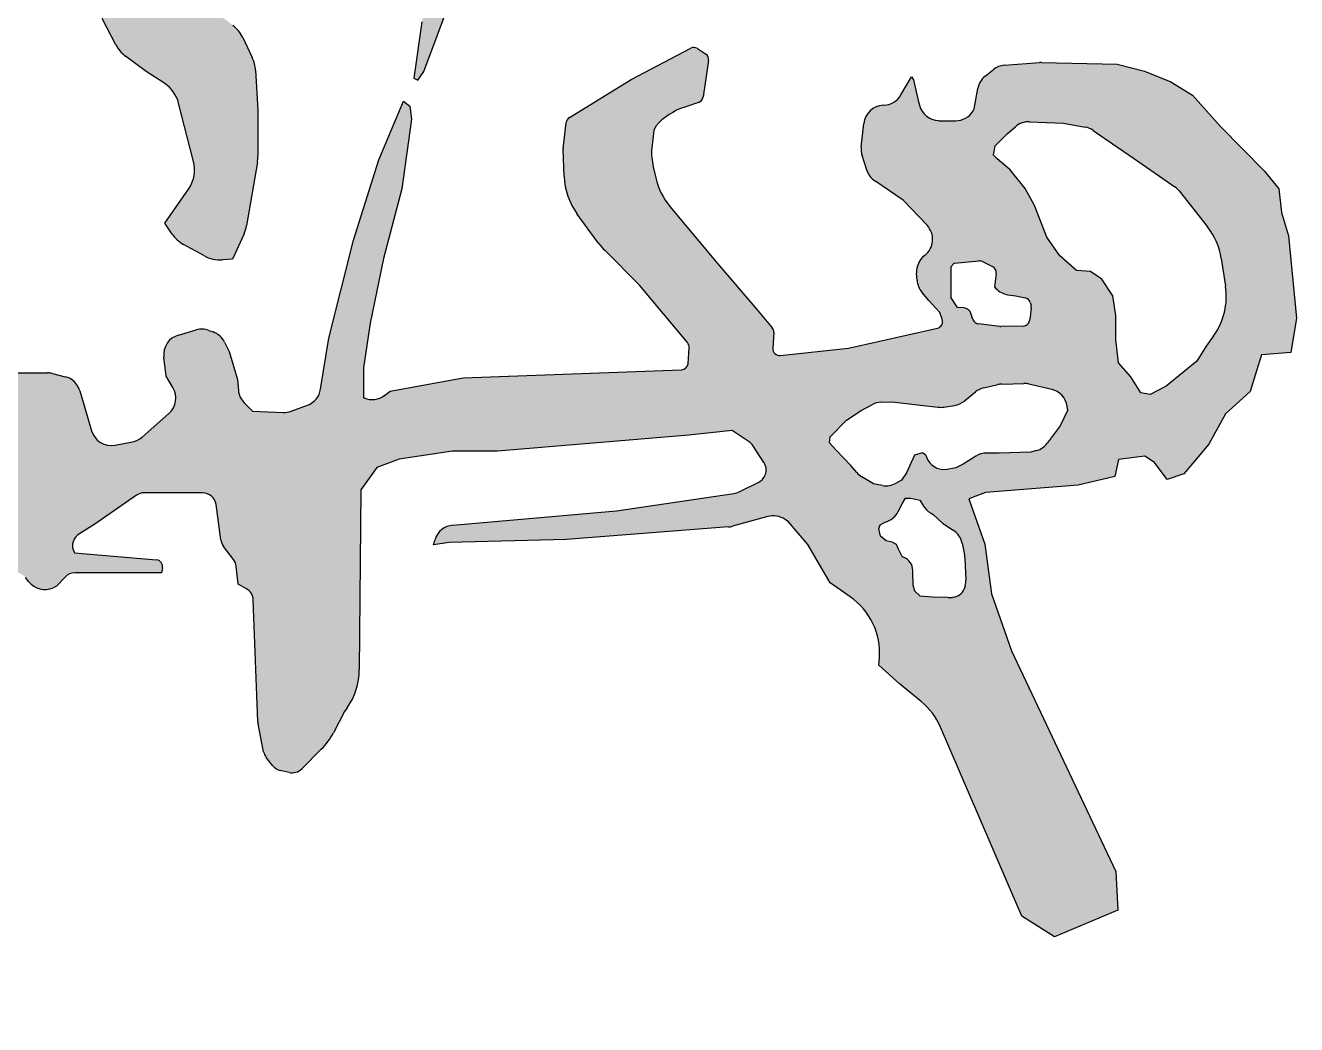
# Model space of a CAD drawing. Extents: x 1680110 to 4798266, y 269661 to 1249705.
# Drawn here: x 2475298 to 2476091, y 531714 to 532339 of the extents above; entities that cross this region are included whole.
import ezdxf

# ---------------------------------------------------------------- set-up
doc = ezdxf.new("R2010")
doc.units = 0
doc.header["$LTSCALE"] = 1000
doc.header["$MEASUREMENT"] = 0
doc.layers.add('签名', color=7, linetype='Continuous')

msp = doc.modelspace()

# ---------------------------------------------------------------- hatches: boundary and pattern name
at = {"layer": '签名'}
h = msp.add_hatch(color=4, dxfattribs=at)
h.paths.add_polyline_path([(2475159.7, 532958.04), (2475186.8, 532954.39), (2475201.9, 532948.67), (2475214.41, 532941.9), (2475218.58, 532933.57), (2475219.62, 532923.68), (2475220.14, 532914.83), (2475220.14, 532912.75), (2475224.83, 532916.92), (2475231.6, 532927.33), (2475239.42, 532939.3), (2475236.29, 532952.83), (2475232.64, 532958.3, 0.161293), (2475211.58, 532974.74), (2475202.95, 532977.82), (2475169.6, 532987.71), (2475125.26, 532998.55, -0.055927), (2475116.36, 533001.81), (2475097.38, 533011.29, -0.036786), (2475092.01, 533014.49), (2475081.35, 533021.94, 0.116967), (2475063.12, 533029.17, 0.125161), (2475061.06, 533028.79), (2475050.1, 533023.78, 0.089225), (2475048.87, 533022.92, -0.045924), (2475049.47, 533023.42), (2475042.86, 533018.88, 0.195275), (2475041.1, 533016.21), (2475040.41, 533012.77, 0.293872), (2475042.09, 533008.49), (2475049.25, 533003.32), (2475056.54, 533000.72), (2475064.36, 532992.91), (2475067.02, 532974.31, 0.040442), (2475066.96, 532973.62, 0.74192), (2475074.75, 532971.27), (2475077.38, 532975.22), (2475088.85, 532978.86), (2475100.31, 532976.78), (2475109.16, 532970.53), (2475119.14, 532961.99, 0.146226), (2475121.36, 532961), (2475140.42, 532958.56)])
h.paths.add_polyline_path([(2475475.03, 532497.4, -0.224051), (2475482.96, 532481.09), (2475483.38, 532444.56, 0.252735), (2475493.18, 532426.91), (2475501.88, 532421.34), (2475510.23, 532422.17, 0.405395), (2475529.31, 532444.79), (2475527.85, 532465.74), (2475544.01, 532470.36), (2475548.63, 532472.66), (2475533.05, 532481.31), (2475530.16, 532492.84), (2475530.63, 532513.79, 0.116113), (2475528.61, 532523.32), (2475518.03, 532545.77, 0.062977), (2475515.18, 532550.27), (2475502.84, 532565.16, 0.230474), (2475485.91, 532572.85), (2475470.14, 532572.42), (2475465.13, 532571.11, 0.141943), (2475454.98, 532565.03), (2475441.33, 532550.37, 0.175293), (2475435.67, 532537.07), (2475435.52, 532534.36), (2475437.25, 532526.87), (2475438.4, 532526.87)])
h.paths.add_polyline_path([(2475441.45, 532310.51, 0.097987), (2475439.39, 532318.49), (2475433.39, 532330.99, 0.115547), (2475427.31, 532338.54), (2475404.62, 532356.25), (2475378.84, 532368.72), (2475366.54, 532368.95), (2475355.55, 532362.9), (2475345.57, 532342.96), (2475354.15, 532326.47, 0.112428), (2475360.25, 532319.28), (2475373.02, 532309.72), (2475384.22, 532302.59, -0.190711), (2475393.4, 532289.94), (2475402.69, 532253.64, -0.218827), (2475399.51, 532236.18), (2475384.66, 532214.98), (2475389.32, 532208.25, 0.115033), (2475396.48, 532201.77), (2475409.13, 532194.75, 0.14431), (2475420.85, 532192.13), (2475427.08, 532192.54), (2475434.25, 532208.31, 0.064737), (2475435.86, 532213.55), (2475442.58, 532253.1, 0.042109), (2475442.88, 532256.66), (2475442.88, 532285.62)])
h.paths.add_polyline_path([(2475243.05, 531804.6, 0.133698), (2475245.66, 531808.22), (2475250.25, 531820.53), (2475249.76, 531834), (2475249.76, 531839.14), (2475245.59, 531841.59), (2475236.28, 531842.08), (2475219.13, 531841.83), (2475211.23, 531842.59, -0.296761), (2475203.97, 531848.36), (2475202.23, 531853.59), (2475198.06, 531853.59), (2475194.2, 531847.6, -0.111035), (2475191.54, 531844.99), (2475186.06, 531841.59), (2475176.41, 531830.92, -0.159662), (2475171.81, 531828.3), (2475164.98, 531826.9), (2475147.83, 531828.37), (2475147.64, 531827.47), (2475147.25, 531819.24), (2475148.03, 531812.19), (2475153.91, 531805.93), (2475162.93, 531796.92), (2475168.02, 531797.31), (2475173.12, 531801.23), (2475177.43, 531799.66), (2475181.74, 531794.18), (2475183.31, 531785.56), (2475182.2, 531764.25, 0.22558), (2475184.99, 531757.5), (2475194.67, 531748.75), (2475198.98, 531749.54), (2475208.78, 531762.46), (2475220.22, 531772.75, 0.121444), (2475222.51, 531776.11), (2475227.96, 531790.83, -0.134274), (2475230.57, 531794.47)])
h = msp.add_hatch(color=4, dxfattribs=at)
h.paths.add_polyline_path([(2475635.35, 532277.83, -0.231178), (2475637.35, 532280.98), (2475675.99, 532304.73), (2475713.12, 532324.26, -0.274551), (2475717.46, 532324.04), (2475722.44, 532320.72, -0.290357), (2475724.29, 532316.56), (2475720.92, 532293.86, -0.282713), (2475718.06, 532290.45), (2475709.42, 532287.57, 0.12974), (2475691.28, 532275.7), (2475690.2, 532272.81), (2475688.77, 532262.11, 0.07073), (2475689.76, 532250.19), (2475691.34, 532243.26, 0.118418), (2475700.14, 532225.47), (2475729.86, 532189.82), (2475754.73, 532160.84), (2475764, 532149.71, -0.191696), (2475764.98, 532146.73), (2475764.37, 532136.89, 0.465128), (2475769.06, 532132.4), (2475811.71, 532137.03), (2475867.14, 532149.44, 0.44834), (2475870.23, 532154.99), (2475868.76, 532159.19), (2475861.78, 532166.66), (2475857.42, 532171.96, -0.157491), (2475854.53, 532179.25), (2475854.23, 532183.9, -0.24693), (2475859.07, 532194.74), (2475859.31, 532194.93, 0.440579), (2475860.7, 532213.69), (2475845.82, 532229.47), (2475828.08, 532241.43, -0.170294), (2475823.03, 532248.19), (2475820.17, 532257.36, -0.102372), (2475819.66, 532262.5), (2475821.21, 532277.27, -0.373734), (2475833.44, 532288.68), (2475833.72, 532288.69, 0.254103), (2475844.2, 532294.87), (2475850.95, 532306.44), (2475852.33, 532304.64), (2475855.24, 532291.61), (2475855.98, 532288.68, 0.331647), (2475867.79, 532279.05), (2475869.77, 532278.97), (2475878.52, 532278.97, 0.263355), (2475889.45, 532285.15), (2475890.23, 532286.44), (2475892.39, 532299.08, -0.184975), (2475897.05, 532306.92), (2475902.13, 532310.94, -0.149598), (2475909.08, 532313.66), (2475931.63, 532315.36), (2475979.52, 532314.36), (2475996.48, 532309.87), (2476012.94, 532303.39), (2476026.41, 532294.92), (2476043.87, 532275.48), (2476071.49, 532247.53), (2476080.47, 532236.57), (2476081.97, 532221.61), (2476086.46, 532207.16), (2476091.46, 532155.71), (2476087.96, 532134.27), (2476069.51, 532132.78), (2476066.51, 532122.81), (2476062.52, 532109.85), (2476047.06, 532095.89), (2476036.58, 532076.95), (2476021.12, 532058.51), (2476010.64, 532055.02), (2476002.66, 532065.49), (2475996.68, 532069.47), (2475980.21, 532067.48), (2475978.06, 532056.86), (2475955.11, 532051.38), (2475897.25, 532046.9), (2475886.77, 532042.91), (2475896.87, 532014.63), (2475900.86, 531983.54), (2475913.55, 531947.94), (2475965.88, 531836.98), (2475978.64, 531810.19), (2475979.92, 531785.96), (2475940.35, 531769.38), (2475919.93, 531782.13), (2475893.12, 531844.63), (2475869.12, 531900.24, 0.119239), (2475857.11, 531916.2), (2475843.34, 531927.53), (2475830.58, 531939.01), (2475830.92, 531943.45, 0.267055), (2475812.7, 531981.7), (2475800.24, 531990.31), (2475786.18, 532014.38), (2475774.13, 532028.43), (2475772.05, 532029.92, 0.225942), (2475761.25, 532031.83), (2475739.17, 532025.74, -0.047725), (2475736.78, 532025.32), (2475635.59, 532017.39), (2475562.25, 532015.67), (2475552.47, 532014.19), (2475553.52, 532017.54, -0.302854), (2475564.55, 532026.39), (2475666.71, 532035.45), (2475739.99, 532046.19, 0.079622), (2475743.84, 532047.4), (2475755.58, 532053.26, 0.447831), (2475758.9, 532065.5), (2475752, 532076.11, 0.101957), (2475749.59, 532078.55), (2475739, 532085.61), (2475711.89, 532082.6), (2475592.42, 532072.57), (2475564.31, 532072.57), (2475531.18, 532067.55), (2475517.13, 532062.53), (2475507.09, 532048.49), (2475506.19, 531936.19, -0.1506), (2475498.62, 531912.33), (2475497.05, 531910.06), (2475490.01, 531896.7, -0.07539), (2475482.45, 531886.44), (2475470.26, 531874.26, -0.258442), (2475462.34, 531871.99), (2475456.82, 531873.26, -0.172364), (2475452.02, 531876.32), (2475448.08, 531881.39, -0.116492), (2475446.46, 531884.94), (2475442.83, 531903.03), (2475440, 531979.6, 0.257654), (2475435.76, 531986.64), (2475430.55, 531989.66), (2475429.4, 532000.65, 0.137932), (2475427.69, 532004.92), (2475421.37, 532013.18, -0.130882), (2475419.69, 532017.23), (2475416.75, 532039.26, 0.375873), (2475408.33, 532046.64), (2475371.98, 532046.64, 0.153785), (2475367.11, 532045.1), (2475341.15, 532026.94), (2475331.09, 532020.72, 0.298099), (2475327.15, 532012.29), (2475328.32, 532009.03), (2475379.49, 532004.79, -0.449386), (2475383.3, 531999.7), (2475382.68, 531996.69), (2475328.69, 531996.69, 0.210128), (2475322.43, 531993.94), (2475317.21, 531988.25), (2475314.96, 531987.27, -0.340919), (2475299.85, 531991.04), (2475297.71, 531993.75, 0.210758), (2475291.65, 531996.96), (2475281.03, 531997.72, -0.201903), (2475272.21, 532002.19), (2475264.77, 532010.98, -0.259318), (2475262.37, 532023.13), (2475263.52, 532026.7, -0.264412), (2475279.01, 532040.88), (2475291.87, 532043.82), (2475292.89, 532046.12, 0.42547), (2475290.58, 532051.79), (2475285.49, 532053.83, 0.080244), (2475276.33, 532055.11), (2475255.97, 532054.37), (2475137.45, 532053), (2475044.52, 532045.26), (2475002.7, 532042.61, 0.145884), (2474998.14, 532040.93), (2474938.05, 531995.92), (2474888.77, 531962.86), (2474828.23, 531917.14), (2474748.68, 531862.98), (2474724.3, 531844.17, 0.151784), (2474719.95, 531837.98), (2474717.71, 531831), (2474717.71, 531825.31, 0.121298), (2474719.16, 531819.39), (2474722.81, 531815.19), (2474730, 531813.34), (2474737.56, 531813.51, 0.108689), (2474755.3, 531817.84), (2474767.27, 531823.71), (2474854.56, 531863.77), (2474959.75, 531911.91), (2475049.22, 531948.25), (2475086.57, 531956.11), (2475142.61, 531959.06), (2475156.13, 531958.35, -0.148728), (2475165.43, 531954.98), (2475173.81, 531948.7, -0.11645), (2475178.81, 531942.7), (2475184.88, 531930.57), (2475165.87, 531927.65, 0.187953), (2475155.18, 531921.47), (2475134, 531895.01, 0.102525), (2475130.87, 531888.86), (2475125.9, 531870.65), (2475103.38, 531870.65, 0.144191), (2475094.16, 531867.94), (2474990.23, 531800.9), (2474891.82, 531743.06, 0.063491), (2474888.42, 531740.43), (2474870.28, 531722.3, -0.080592), (2474865.86, 531719.12), (2474860.18, 531716.28, -0.178905), (2474848.47, 531715), (2474844.07, 531722.14), (2474839.33, 531736.18, -0.27945), (2474842.9, 531753.44), (2474848.66, 531759.65), (2474875.75, 531767.77, 0.073381), (2474880.25, 531769.87), (2475011.86, 531856.9), (2475058.13, 531888.98, 0.06755), (2475061.51, 531892.07), (2475068.49, 531900.45), (2475068.9, 531902.78, 0.305341), (2475055.53, 531909.34), (2475050.2, 531908.96), (2474961.72, 531869.67), (2474806.18, 531802.76), (2474761.21, 531785.69, -0.052637), (2474752.59, 531783.42), (2474726.35, 531779.38, -0.090596), (2474711.09, 531779.81), (2474693.36, 531783.57, -0.085038), (2474680.03, 531788.87), (2474672.62, 531793.4, -0.181064), (2474667.1, 531800.44), (2474663.8, 531810.89, -0.147202), (2474663.7, 531818.24), (2474667.77, 531832.46, -0.109427), (2474670.39, 531837.31), (2474693.3, 531863.72, -0.048018), (2474695.07, 531865.41), (2474766.85, 531921.62), (2474828.79, 531963.86), (2474848.02, 531979.08, 0.298156), (2474850.97, 531987.91), (2474847.47, 532001.19), (2474840.58, 532009.05), (2474816.99, 532011.02), (2474553.27, 531978.65), (2474407.55, 531962.91), (2474087.55, 531936.83, -0.291644), (2474079.47, 531941.1), (2474057.57, 531979.61), (2474057.57, 531982.76, -0.383842), (2474065.18, 531991.22), (2474113.61, 531996.31), (2474486.2, 532013.01), (2474742.05, 532040.6), (2474833.48, 532047.48), (2474837.12, 532057.35), (2474834.37, 532094.55), (2474818.21, 532142.94), (2474803.37, 532161.48), (2474782.51, 532188.9, -0.101619), (2474778.81, 532196.61), (2474776.06, 532207.59, -0.109256), (2474775.81, 532216.76), (2474778.66, 532231.57, -0.280752), (2474793.53, 532247.93), (2474796.88, 532248.92, -0.126758), (2474807.48, 532249.27), (2474817.82, 532246.98, -0.15474), (2474828.93, 532240.54), (2474846.79, 532220.91, -0.081557), (2474850.53, 532215.13), (2474856.19, 532202.22, -0.093443), (2474857.95, 532194.55), (2474859.03, 532167.66), (2474867.69, 532116.98), (2474880.38, 532066.26, 0.390931), (2474890.02, 532059.94), (2474928.29, 532066.31), (2474959.03, 532082.24, 0.171134), (2474962.9, 532086.36), (2474975.29, 532114.51), (2475012.4, 532171.36), (2475030.06, 532206.65, 0.116513), (2475030.95, 532210.45), (2475030.95, 532236.26, 0.107138), (2475030.19, 532239.78), (2475026.75, 532247.34, 0.523435), (2475013.01, 532249.83), (2474999.01, 532235.84, -0.18265), (2474993.53, 532233.37), (2474976.87, 532232.33, -0.340063), (2474968.28, 532238.12), (2474965.89, 532245.27, 0.294066), (2474958.72, 532251.03), (2474952.16, 532251.72, 0.133568), (2474930.14, 532248.15), (2474927.06, 532246.75), (2474908.23, 532236.3, 0.220074), (2474904.02, 532230.54), (2474900.12, 532211.03, -0.080659), (2474899.16, 532208.48), (2474885, 532183.72), (2474881.61, 532186.43, -0.201849), (2474878.46, 532192.22), (2474874.09, 532235.94, -0.240558), (2474875.49, 532239.54), (2474894.71, 532256.61, 0.21433), (2474896.13, 532259.79), (2474896.13, 532265.18, 0.280337), (2474893.84, 532268.95), (2474826.87, 532303.61), (2474779.65, 532332.37, 0.156534), (2474772.08, 532334.2), (2474752.68, 532332.76, -0.46076), (2474743.58, 532341.94), (2474745.76, 532368.32, -0.064651), (2474750.35, 532389.71), (2474764.04, 532442.16), (2474783.52, 532517.03), (2474806.48, 532607.25), (2474810.97, 532630.59), (2474784.89, 532627.98, -0.064936), (2474762.92, 532628.64), (2474742.34, 532631.96, -0.080775), (2474729.4, 532636.26), (2474719.96, 532641.2, -0.135752), (2474703.41, 532656.68), (2474702.93, 532657.46, -0.154043), (2474696.77, 532682.28), (2474697.03, 532686.31, -0.136703), (2474698.52, 532690.62), (2474708.31, 532704.74), (2474710.61, 532705.33, -0.279334), (2474719.04, 532702.77), (2474737.01, 532682.74), (2474762.54, 532670.4), (2474787.59, 532665.39, 0.141167), (2474811.04, 532667.35), (2474815.91, 532670.85), (2474821.71, 532679.21, 0.122029), (2474822.61, 532683.2), (2474821.27, 532744.71, 0.13949), (2474814.42, 532766.93), (2474805.38, 532780.84), (2474798.65, 532788, 0.109197), (2474783.49, 532798.32), (2474771.62, 532803.06, -0.674227), (2474779.21, 532843.02), (2474792.7, 532842.39, -0.092395), (2474811.7, 532836.21), (2474825.91, 532828.16, -0.067551), (2474835.01, 532821.24), (2474854.81, 532801.46), (2474855.73, 532800.2, -0.157847), (2474863.96, 532775.36), (2474864.65, 532675.62, 0.507739), (2474870.22, 532671.61), (2474905.04, 532682.97), (2474984.09, 532703.54), (2474991.11, 532706.18, 0.285141), (2475018.42, 532741.72), (2475018.98, 532747.28), (2475006.25, 532772.72), (2475005.91, 532778.42, -0.404917), (2475017.48, 532791.86), (2475027.01, 532792.73, -0.059906), (2475030.05, 532792.64), (2475043.99, 532790.55, -0.217925), (2475052.87, 532784.76), (2475060.72, 532772.34, -0.127757), (2475062.68, 532766.24), (2475063.55, 532750.46), (2475064.06, 532746.68, 0.45192), (2475079.98, 532736.06), (2475104.21, 532742.51, 0.061267), (2475113.83, 532746.39), (2475131.19, 532755.99, -0.126968), (2475151.75, 532761.29), (2475217.52, 532761.29, 0.329734), (2475221.58, 532764.3), (2475229.72, 532790.92), (2475239.73, 532763.23, 0.229531), (2475242.38, 532760.64), (2475246.7, 532759.2, -0.382276), (2475249.51, 532754.28), (2475245.74, 532736.72, -0.203047), (2475243.84, 532734.01), (2475232.19, 532726.74), (2475209.96, 532714.39), (2475178.67, 532703.7), (2475135.02, 532695.47), (2475113.61, 532695.47), (2475095.39, 532696.12, 0.112418), (2475086.12, 532694.35), (2475080.22, 532691.77, 0.326044), (2475077.7, 532687.45), (2475081.45, 532650.73), (2475078.98, 532635.1), (2475073.19, 532625.62, 0.328096), (2475074.04, 532615.59), (2475081.45, 532607.12), (2475100.33, 532538.71, 0.053255), (2475100.99, 532537.03), (2475130.86, 532479.92), (2475154.57, 532441.75), (2475174.74, 532410.27, 0.098742), (2475177.04, 532407.88), (2475205.95, 532387.79), (2475251.14, 532346.73, 0.218816), (2475257.91, 532344.59), (2475261.16, 532345, -0.291918), (2475269.41, 532341.07), (2475271.65, 532337.49, -0.158896), (2475272.93, 532332.38), (2475271.81, 532316.71), (2475282.34, 532320.66), (2475261.27, 532298.29), (2475260.38, 532292.97, -0.240188), (2475248.91, 532277.46), (2475240.97, 532276.42), (2475202.49, 532276.42), (2475146.15, 532271.8), (2475113.82, 532270.88), (2475100.89, 532267.19), (2475098.09, 532243.9), (2475081.47, 532213.44), (2475060.22, 532187.6), (2475053.76, 532175.6), (2475042.91, 532151.6, -0.059303), (2475037.72, 532143), (2475020.02, 532120.26, 0.096023), (2475012.7, 532105.85), (2475009.42, 532094.38), (2475014.04, 532087.92), (2475026.97, 532085.15), (2475111.7, 532097.27), (2475151.11, 532100.74, 0.368288), (2475162.71, 532112.53), (2475162.84, 532114.4, -0.287337), (2475170.82, 532125.33), (2475175.06, 532127.02, -0.1299), (2475181.52, 532127.81), (2475219.78, 532122.56), (2475257.08, 532121.52), (2475311.46, 532121.52, -0.061275), (2475314.55, 532121.14), (2475322.52, 532119.15, -0.265952), (2475331.66, 532110.38), (2475334.78, 532099.79), (2475339.05, 532085.29, 0.385739), (2475353.66, 532076.36), (2475364.51, 532078.43, 0.134429), (2475370.55, 532081.39), (2475387.34, 532096.19, 0.361907), (2475389.84, 532112.31), (2475385.55, 532119.45), (2475384.14, 532131.43, -0.367837), (2475393.3, 532145.18), (2475404.37, 532148.34, -0.157947), (2475412.22, 532148.07), (2475414.96, 532147.07, -0.191883), (2475422.01, 532140.79), (2475424.92, 532134.98), (2475430.1, 532117.38), (2475430.72, 532110.59, 0.175535), (2475434.4, 532102.73), (2475439.42, 532097.71), (2475458.6, 532096.8, 0.100406), (2475463.61, 532097.57), (2475473.84, 532101.34, 0.271742), (2475482.03, 532111.31), (2475487.08, 532143.26), (2475502.62, 532204.34), (2475518.49, 532254.6), (2475533.7, 532291.3), (2475537.85, 532288.2), (2475538.88, 532279.91), (2475532.67, 532236.43), (2475521.27, 532192.95), (2475512.98, 532152.58), (2475508.84, 532124.63), (2475508.84, 532106, 0.280775), (2475522.02, 532107.5), (2475525.41, 532110.14), (2475571, 532118.42), (2475707.38, 532123.43, 0.384258), (2475711.47, 532127.39), (2475712.14, 532137.4, 0.192772), (2475711.16, 532140.41), (2475681.17, 532176.37), (2475659.64, 532197.88, -0.038185), (2475655.42, 532202.8), (2475642.3, 532220.66, -0.150784), (2475634.09, 532244.34), (2475633.51, 532261.26)])
h.paths.add_polyline_path([(2475022.67, 532670.98), (2475025.68, 532657.15), (2475023.45, 532603.73), (2475008.05, 532514.49), (2474986.49, 532432.94), (2474957.23, 532349.85), (2474931.06, 532309.84), (2474895.64, 532328.31), (2474858.68, 532345.23), (2474795.57, 532372.65, -0.411776), (2474791.14, 532383.76), (2474809.4, 532426.78), (2474826.34, 532479.1), (2474846.36, 532556.03), (2474855.6, 532600.66), (2474866.38, 532626.82), (2474877.63, 532630.69), (2474917.35, 532638.51), (2474954.66, 532654.14), (2474987.76, 532664.97), (2475014.85, 532672.18)], flags=16)
h.paths.add_polyline_path([(2475063.72, 532572.81), (2475067.43, 532571.75), (2475074.87, 532558.48), (2475080.71, 532527.18), (2475104.07, 532473.6), (2475136.71, 532404.39, 0.039662), (2475138.38, 532401.47), (2475160.26, 532369.44), (2475180.44, 532333.37), (2475190.52, 532315.86), (2475186.81, 532312.14), (2475153.36, 532310.55), (2475112.65, 532306.21), (2475034.22, 532312.56, 0.081589), (2475031.48, 532312.34), (2475006.23, 532306.03, 0.183834), (2475001.27, 532302.58), (2474998.25, 532298.14, -0.12786), (2474990.19, 532291.11), (2474979.2, 532285.62), (2474968.58, 532289.33), (2474967.2, 532298.34), (2474968.28, 532311.29), (2474982.32, 532341.5), (2475002.84, 532380.34), (2475022.27, 532424.58), (2475040.63, 532472.06), (2475053.59, 532524.92), (2475056.83, 532568.08), (2475058.94, 532572.28)], flags=16)
h.paths.add_polyline_path([(2475903.19, 532263.38), (2475910.95, 532271.01), (2475915.86, 532275.25, -0.191823), (2475924.77, 532278.35), (2475945.92, 532277.41), (2475959.53, 532274.98, -0.10674), (2475964.51, 532272.94), (2475990.22, 532255.28), (2476015.47, 532237.73, -0.07439), (2476018.21, 532235.15), (2476035.84, 532212.73, -0.129106), (2476044.43, 532192.93), (2476047.08, 532175.75, -0.195793), (2476039.65, 532144.58), (2476035.1, 532138.22), (2476029.27, 532128.9), (2476010.04, 532113.17), (2476000.13, 532107.93), (2475994.3, 532109.1), (2475987.89, 532119), (2475980.31, 532127.73), (2475978.56, 532142.29), (2475978.56, 532157.44), (2475976.82, 532169.67), (2475969.82, 532180.15), (2475962.83, 532184.81), (2475954.08, 532185.39), (2475943.59, 532194.71), (2475935.43, 532206.36), (2475927.86, 532226.16), (2475922.03, 532236.64), (2475912.7, 532248.29), (2475904.54, 532255.28), (2475902.11, 532257.6)], flags=16)
h.paths.add_polyline_path([(2475875.77, 532187.96), (2475877.57, 532190.12), (2475877.94, 532190.12), (2475894.16, 532191.56), (2475901.56, 532187.87, -0.319194), (2475903.87, 532183.52), (2475902.82, 532175.35), (2475903.75, 532174.33, 0.170609), (2475911.21, 532170.34), (2475916.16, 532169.58), (2475922.02, 532168.31, -0.270894), (2475925.18, 532165.41), (2475925.89, 532163.1), (2475925.17, 532156.25), (2475924.76, 532154.19, -0.35173), (2475920.68, 532150.78), (2475906.42, 532150.49), (2475892.9, 532152.09, -0.28734), (2475889.39, 532154.91), (2475888.05, 532158.77, 0.155831), (2475886.5, 532160.84, 0.184917), (2475883.74, 532162.11), (2475879.74, 532162.38), (2475875.77, 532168.5), (2475875.77, 532178.95)], flags=16)
h.paths.add_polyline_path([(2475800.26, 532081.55), (2475810.35, 532092.08), (2475819.52, 532098.04), (2475826.65, 532101.77, -0.109091), (2475831.96, 532103.21), (2475838.77, 532103.54), (2475858.49, 532101.25), (2475867.73, 532100.09, 0.069308), (2475871.24, 532100.14), (2475877.91, 532101.17, 0.13629), (2475884.13, 532103.97), (2475890.9, 532109.6, -0.117467), (2475896.19, 532112.23), (2475904.92, 532114.24, -0.049761), (2475907.44, 532114.57), (2475921.05, 532114.94, -0.063156), (2475924.24, 532114.63), (2475938.71, 532111.32), (2475940.13, 532110.78, -0.311276), (2475948.34, 532098.87), (2475948.34, 532098.04), (2475943.76, 532088.42), (2475935.76, 532077.65, -0.162986), (2475929.12, 532073.02), (2475925.42, 532071.93), (2475905.71, 532071.47), (2475897.9, 532071.47, 0.140475), (2475891.15, 532069.53), (2475883.24, 532064.6), (2475878.66, 532062.31), (2475872.24, 532060.93), (2475870.28, 532061.18, -0.312011), (2475859.89, 532070.11), (2475857.79, 532071.62), (2475852.98, 532070.1), (2475847.94, 532059.1), (2475844.73, 532054.52), (2475841.4, 532052.65, -0.174687), (2475832.88, 532051.22), (2475827.31, 532052.23), (2475819.95, 532056.64, -0.082204), (2475816.78, 532059.34), (2475813.1, 532063.68), (2475803.93, 532073.3), (2475799.8, 532077.88)], flags=16)
h.paths.add_polyline_path([(2475831.41, 532026.65), (2475834.5, 532028.33, 0.21493), (2475842.69, 532034.86), (2475845.19, 532039.72), (2475847.17, 532043.3), (2475850.56, 532043.3), (2475856.12, 532042.1), (2475858.45, 532038.38, 0.120194), (2475862.78, 532034.16), (2475864.48, 532033.16), (2475870.44, 532027.6), (2475877.1, 532023.22, -0.198061), (2475882.58, 532015.2), (2475884.36, 532006.73), (2475884.9, 531992.09, -0.06461), (2475884.6, 531988.82), (2475884.42, 531988.02, -0.302829), (2475877.59, 531981.51), (2475876.53, 531981.33, -0.052243), (2475873.88, 531981.15), (2475864.08, 531981.5), (2475856.32, 531982.09), (2475853.14, 531985.27), (2475851.95, 531988.85), (2475851.73, 531997.24, 0.37754), (2475845.39, 532006.52), (2475842.6, 532011.9), (2475841.61, 532014.28), (2475839.02, 532015.87), (2475835.24, 532016.67), (2475831.66, 532019.45), (2475830.67, 532024.02)], flags=16)
msp.add_hatch(color=4, dxfattribs=at).paths.add_polyline_path([(2475726.75, 532807.24), (2475648.57, 532649.64), (2475592.77, 532509.27), (2475563.27, 532415.01), (2475545.34, 532340.76), (2475540.21, 532305.56), (2475542.77, 532304.28), (2475546.59, 532309.86), (2475586.83, 532418.67), (2475636.16, 532542.81), (2475686.43, 532651.84), (2475742.16, 532765.03), (2475753.12, 532771.42), (2475757.69, 532759.55), (2475754.03, 532697.48), (2475754.03, 532649.1), (2475760.43, 532605.29), (2475790.57, 532551.43), (2475819.8, 532511.27), (2475843.56, 532477.5), (2475850.86, 532457.42), (2475849.04, 532437.34), (2475838.07, 532402.65), (2475829.3, 532392.73), (2475811.36, 532386.97), (2475799.83, 532372.89), (2475801.75, 532364.57), (2475822.93, 532356.16), (2475838.3, 532354.88), (2475856.88, 532372.16), (2475879.94, 532401.6), (2475891.47, 532441.29), (2475887.63, 532478.41), (2475874.17, 532509.77), (2475845.99, 532548.82), (2475819.73, 532585.94), (2475801.1, 532645.09), (2475802.38, 532696.29), (2475803.62, 532780.35), (2475801.06, 532827.08), (2475790.17, 532840.52), (2475768.39, 532848.2), (2475745.33, 532843.08)])

# ---------------------------------------------------------------- linework, layer by layer
at = {"layer": '签名', "color": 4}
for p, q in [((2475546.59, 532309.86, -2124.5), (2475586.83, 532418.67, -2124.5)), ((2475354.15, 532326.47, -2124.5), (2475345.57, 532342.96, -2124.5)), ((2475545.34, 532340.76, -2124.5), (2475540.21, 532305.56, -2124.5)), ((2475433.39, 532330.99, -2124.5), (2475439.39, 532318.49, -2124.5)), ((2475373.02, 532309.72, -2124.5), (2475360.25, 532319.28, -2124.5)), ((2475675.99, 532304.73, -2124.5), (2475713.12, 532324.26, -2124.5)), ((2475717.46, 532324.04, -2124.5), (2475722.44, 532320.72, -2124.5)), ((2475384.22, 532302.59, -2124.5), (2475373.02, 532309.72, -2124.5)), ((2475441.45, 532310.51, -2124.5), (2475442.88, 532285.62, -2124.5)), ((2475542.77, 532304.28, -2124.5), (2475546.59, 532309.86, -2124.5)), ((2475724.29, 532316.56, -2124.5), (2475720.92, 532293.86, -2124.5)), ((2475897.05, 532306.92, -2124.5), (2475902.13, 532310.94, -2124.5)), ((2475909.08, 532313.66, -2124.5), (2475931.02, 532315.31, -2124.5)), ((2475932.24, 532315.34, -2124.5), (2475979.52, 532314.36, -2124.5)), ((2475979.52, 532314.36, -2124.5), (2475996.48, 532309.87, -2124.5)), ((2475996.48, 532309.87, -2124.5), (2476012.94, 532303.39, -2124.5)), ((2475540.21, 532305.56, -2124.5), (2475542.77, 532304.28, -2124.5)), ((2475637.35, 532280.98, -2124.5), (2475675.99, 532304.73, -2124.5)), ((2475844.36, 532295.14, -2124.5), (2475850.95, 532306.44, -2124.5)), ((2475850.95, 532306.44, -2124.5), (2475852.33, 532304.64, -2124.5)), ((2475852.33, 532304.64, -2124.5), (2475855.24, 532291.61, -2124.5)), ((2476012.94, 532303.39, -2124.5), (2476026.41, 532294.92, -2124.5)), ((2475890.23, 532286.44, -2124.5), (2475892.39, 532299.08, -2124.5)), ((2476026.41, 532294.92, -2124.5), (2476043.87, 532275.48, -2124.5)), ((2475402.69, 532253.64, -2124.5), (2475393.4, 532289.94, -2124.5)), ((2475442.88, 532285.62, -2124.5), (2475442.88, 532256.66, -2124.5)), ((2475518.49, 532254.6, -2124.5), (2475533.7, 532291.3, -2124.5)), ((2475533.7, 532291.3, -2124.5), (2475537.85, 532288.2, -2124.5)), ((2475537.85, 532288.2, -2124.5), (2475538.88, 532279.91, -2124.5)), ((2475718.06, 532290.45, -2124.5), (2475709.42, 532287.57, -2124.5)), ((2475833.44, 532288.68, -2124.5), (2475833.72, 532288.69, -2124.5)), ((2475855.24, 532291.61, -2124.5), (2475855.98, 532288.68, -2124.5)), ((2475889.45, 532285.15, -2124.5), (2475890.23, 532286.44, -2124.5)), ((2475538.88, 532279.91, -2124.5), (2475532.67, 532236.43, -2124.5)), ((2475633.54, 532261.56, -2124.5), (2475635.35, 532277.83, -2124.5)), ((2475819.66, 532262.5, -2124.5), (2475821.21, 532277.27, -2124.5)), ((2475867.79, 532279.05, -2124.5), (2475869.77, 532278.97, -2124.5)), ((2475869.77, 532278.97, -2124.5), (2475878.52, 532278.97, -2124.5)), ((2475924.77, 532278.35, -2124.5), (2475945.92, 532277.41, -2124.5)), ((2475945.92, 532277.41, -2124.5), (2475959.53, 532274.98, -2124.5)), ((2475690.2, 532272.81, -2124.5), (2475688.77, 532262.11, -2124.5)), ((2475691.28, 532275.7, -2124.5), (2475690.2, 532272.81, -2124.5)), ((2475903.19, 532263.38, -2124.5), (2475910.95, 532271.01, -2124.5)), ((2475910.95, 532271.01, -2124.5), (2475915.86, 532275.25, -2124.5)), ((2475964.51, 532272.94, -2124.5), (2475990.22, 532255.28, -2124.5)), ((2476043.87, 532275.48, -2124.5), (2476071.49, 532247.53, -2124.5)), ((2475902.11, 532257.6, -2124.5), (2475903.19, 532263.38, -2124.5)), ((2475502.62, 532204.34, -2124.5), (2475518.49, 532254.6, -2124.5)), ((2475518.49, 532254.6, -2124.5), (2475518.49, 532254.6, -2124.5)), ((2475634.09, 532244.34, -2124.5), (2475633.52, 532260.95, -2124.5)), ((2475823.03, 532248.19, -2124.5), (2475820.17, 532257.36, -2124.5)), ((2475904.54, 532255.28, -2124.5), (2475902.11, 532257.6, -2124.5)), ((2475912.7, 532248.29, -2124.5), (2475904.54, 532255.28, -2124.5)), ((2475990.22, 532255.28, -2124.5), (2476015.47, 532237.73, -2124.5)), ((2475442.58, 532253.1, -2124.5), (2475435.86, 532213.55, -2124.5)), ((2475689.76, 532250.19, -2124.5), (2475691.34, 532243.26, -2124.5)), ((2475922.03, 532236.64, -2124.5), (2475912.7, 532248.29, -2124.5)), ((2476071.49, 532247.53, -2124.5), (2476080.47, 532236.57, -2124.5)), ((2475845.82, 532229.47, -2124.5), (2475828.08, 532241.43, -2124.5)), ((2475384.66, 532214.98, -2124.5), (2475399.51, 532236.18, -2124.5)), ((2475532.67, 532236.43, -2124.5), (2475521.27, 532192.95, -2124.5)), ((2475927.86, 532226.16, -2124.5), (2475922.03, 532236.64, -2124.5)), ((2476018.21, 532235.15, -2124.5), (2476035.84, 532212.73, -2124.5)), ((2476080.47, 532236.57, -2124.5), (2476081.97, 532221.61, -2124.5)), ((2475700.14, 532225.47, -2124.5), (2475729.86, 532189.82, -2124.5)), ((2475860.7, 532213.69, -2124.5), (2475845.82, 532229.47, -2124.5)), ((2475935.43, 532206.36, -2124.5), (2475927.86, 532226.16, -2124.5)), ((2475389.32, 532208.25, -2124.5), (2475384.66, 532214.98, -2124.5)), ((2475655.42, 532202.8, -2124.5), (2475642.3, 532220.66, -2124.5)), ((2476081.97, 532221.61, -2124.5), (2476086.46, 532207.16, -2124.5)), ((2475434.25, 532208.31, -2124.5), (2475427.08, 532192.54, -2124.5)), ((2475943.59, 532194.71, -2124.5), (2475935.43, 532206.36, -2124.5)), ((2476086.46, 532207.16, -2124.5), (2476091.46, 532155.71, -2124.5)), ((2475409.13, 532194.75, -2124.5), (2475396.48, 532201.77, -2124.5)), ((2475487.08, 532143.26, -2124.5), (2475502.62, 532204.34, -2124.5)), ((2475681.17, 532176.37, -2124.5), (2475659.64, 532197.88, -2124.5)), ((2475427.08, 532192.54, -2124.5), (2475420.85, 532192.13, -2124.5)), ((2475521.27, 532192.95, -2124.5), (2475512.98, 532152.58, -2124.5)), ((2475859.07, 532194.74, -2124.5), (2475859.31, 532194.93, -2124.5)), ((2475875.77, 532187.96, -2124.5), (2475877.57, 532190.12, -2124.5)), ((2475877.57, 532190.12, -2124.5), (2475877.94, 532190.12, -2124.5)), ((2475877.94, 532190.12, -2124.5), (2475892.96, 532191.46, -2124.5)), ((2475895.24, 532191.02, -2124.5), (2475901.56, 532187.87, -2124.5)), ((2475954.08, 532185.39, -2124.5), (2475943.59, 532194.71, -2124.5)), ((2476044.43, 532192.93, -2124.5), (2476047.08, 532175.75, -2124.5)), ((2475729.86, 532189.82, -2124.5), (2475754.73, 532160.84, -2124.5)), ((2475854.53, 532179.25, -2124.5), (2475854.23, 532183.9, -2124.5)), ((2475875.77, 532178.95, -2124.5), (2475875.77, 532187.96, -2124.5)), ((2475903.87, 532183.52, -2124.5), (2475902.82, 532175.35, -2124.5)), ((2475962.83, 532184.81, -2124.5), (2475954.08, 532185.39, -2124.5)), ((2475969.82, 532180.15, -2124.5), (2475962.83, 532184.81, -2124.5)), ((2475711.16, 532140.41, -2124.5), (2475681.17, 532176.37, -2124.5)), ((2475875.77, 532168.5, -2124.5), (2475875.77, 532178.95, -2124.5)), ((2475902.82, 532175.35, -2124.5), (2475903.75, 532174.33, -2124.5)), ((2475976.82, 532169.67, -2124.5), (2475969.82, 532180.15, -2124.5)), ((2475861.78, 532166.66, -2124.5), (2475857.42, 532171.96, -2124.5)), ((2475868.76, 532159.19, -2124.5), (2475861.78, 532166.66, -2124.5)), ((2475879.74, 532162.38, -2124.5), (2475875.77, 532168.5, -2124.5)), ((2475911.21, 532170.34, -2124.5), (2475916.16, 532169.58, -2124.5)), ((2475916.16, 532169.58, -2124.5), (2475922.02, 532168.31, -2124.5)), ((2475978.56, 532157.44, -2124.5), (2475976.82, 532169.67, -2124.5)), ((2475754.73, 532160.84, -2124.5), (2475764, 532149.71, -2124.5)), ((2475870.23, 532154.99, -2124.5), (2475868.76, 532159.19, -2124.5)), ((2475883.74, 532162.11, -2124.5), (2475879.74, 532162.38, -2124.5)), ((2475886.8, 532160.6, -2124.5), (2475886.22, 532161.1, -2124.5)), ((2475889.39, 532154.91, -2124.5), (2475888.05, 532158.77, -2124.5)), ((2475925.8, 532162.23, -2124.5), (2475925.17, 532156.25, -2124.5)), ((2475925.18, 532165.41, -2124.5), (2475925.64, 532163.93, -2124.5)), ((2475512.98, 532152.58, -2124.5), (2475508.84, 532124.63, -2124.5)), ((2475906.13, 532150.52, -2124.5), (2475892.9, 532152.09, -2124.5)), ((2475920.68, 532150.78, -2124.5), (2475906.72, 532150.49, -2124.5)), ((2475925.17, 532156.25, -2124.5), (2475924.76, 532154.19, -2124.5)), ((2475978.56, 532142.29, -2124.5), (2475978.56, 532157.44, -2124.5)), ((2476091.46, 532155.71, -2124.5), (2476087.96, 532134.27, -2124.5)), ((2475393.3, 532145.18, -2124.5), (2475404.37, 532148.34, -2124.5)), ((2475412.22, 532148.07, -2124.5), (2475414.96, 532147.07, -2124.5)), ((2475482.03, 532111.31, -2124.5), (2475487.08, 532143.26, -2124.5)), ((2475764.98, 532146.73, -2124.5), (2475764.37, 532136.89, -2124.5)), ((2475811.71, 532137.03, -2124.5), (2475867.14, 532149.44, -2124.5)), ((2476039.65, 532144.58, -2124.5), (2476035.1, 532138.22, -2124.5)), ((2475422.01, 532140.79, -2124.5), (2475424.92, 532134.98, -2124.5)), ((2475424.92, 532134.98, -2124.5), (2475430.1, 532117.38, -2124.5)), ((2475711.47, 532127.39, -2124.5), (2475712.14, 532137.4, -2124.5)), ((2475769.06, 532132.4, -2124.5), (2475811.71, 532137.03, -2124.5)), ((2475980.31, 532127.73, -2124.5), (2475978.56, 532142.29, -2124.5)), ((2476035.1, 532138.22, -2124.5), (2476029.27, 532128.9, -2124.5)), ((2475385.55, 532119.45, -2124.5), (2475384.14, 532131.43, -2124.5)), ((2475987.89, 532119, -2124.5), (2475980.31, 532127.73, -2124.5)), ((2476029.27, 532128.9, -2124.5), (2476010.04, 532113.17, -2124.5)), ((2476069.51, 532132.78, -2124.5), (2476066.51, 532122.81, -2124.5)), ((2476087.96, 532134.27, -2124.5), (2476069.51, 532132.78, -2124.5)), ((2475257.08, 532121.52, -2124.5), (2475311.46, 532121.52, -2124.5)), ((2475314.55, 532121.14, -2124.5), (2475322.52, 532119.15, -2124.5)), ((2475389.84, 532112.31, -2124.5), (2475385.55, 532119.45, -2124.5)), ((2475508.84, 532124.63, -2124.5), (2475508.84, 532106, -2124.5)), ((2475571, 532118.42, -2124.5), (2475707.38, 532123.43, -2124.5)), ((2475994.3, 532109.1, -2124.5), (2475987.89, 532119, -2124.5)), ((2476066.51, 532122.81, -2124.5), (2476062.52, 532109.85, -2124.5)), ((2475430.1, 532117.38, -2124.5), (2475430.72, 532110.59, -2124.5)), ((2475525.41, 532110.14, -2124.5), (2475571, 532118.42, -2124.5)), ((2475896.19, 532112.23, -2124.5), (2475904.92, 532114.24, -2124.5)), ((2475907.44, 532114.57, -2124.5), (2475921.05, 532114.94, -2124.5)), ((2475924.24, 532114.63, -2124.5), (2475938.71, 532111.32, -2124.5)), ((2475938.71, 532111.32, -2124.5), (2475940.13, 532110.78, -2124.5)), ((2476010.04, 532113.17, -2124.5), (2476000.13, 532107.93, -2124.5)), ((2475331.66, 532110.38, -2124.5), (2475334.78, 532099.79, -2124.5)), ((2475434.4, 532102.73, -2124.5), (2475439.42, 532097.71, -2124.5)), ((2475508.84, 532106, -2124.5), (2475509.18, 532105.85, -2124.5)), ((2475522.02, 532107.5, -2124.5), (2475525.41, 532110.14, -2124.5)), ((2475831.96, 532103.21, -2124.5), (2475838.77, 532103.54, -2124.5)), ((2475838.77, 532103.54, -2124.5), (2475858.49, 532101.25, -2124.5)), ((2475884.13, 532103.97, -2124.5), (2475890.9, 532109.6, -2124.5)), ((2476000.13, 532107.93, -2124.5), (2475994.3, 532109.1, -2124.5)), ((2476062.52, 532109.85, -2124.5), (2476047.06, 532095.89, -2124.5)), ((2475334.78, 532099.79, -2124.5), (2475339.05, 532085.29, -2124.5)), ((2475370.55, 532081.39, -2124.5), (2475387.34, 532096.19, -2124.5)), ((2475439.42, 532097.71, -2124.5), (2475458.6, 532096.8, -2124.5)), ((2475463.61, 532097.57, -2124.5), (2475473.84, 532101.34, -2124.5)), ((2475810.35, 532092.08, -2124.5), (2475819.52, 532098.04, -2124.5)), ((2475819.52, 532098.04, -2124.5), (2475826.65, 532101.77, -2124.5)), ((2475858.49, 532101.25, -2124.5), (2475867.73, 532100.09, -2124.5)), ((2475871.24, 532100.14, -2124.5), (2475877.91, 532101.17, -2124.5)), ((2475948.34, 532098.04, -2124.5), (2475943.76, 532088.42, -2124.5)), ((2475948.34, 532098.87, -2124.5), (2475948.34, 532098.04, -2124.5)), ((2476047.06, 532095.89, -2124.5), (2476036.58, 532076.95, -2124.5)), ((2475800.26, 532081.55, -2124.5), (2475810.35, 532092.08, -2124.5)), ((2475943.76, 532088.42, -2124.5), (2475935.76, 532077.65, -2124.5)), ((2475711.89, 532082.6, -2124.5), (2475592.42, 532072.57, -2124.5)), ((2475739, 532085.61, -2124.5), (2475711.89, 532082.6, -2124.5)), ((2475749.59, 532078.55, -2124.5), (2475739, 532085.61, -2124.5)), ((2475799.8, 532077.88, -2124.5), (2475800.26, 532081.55, -2124.5)), ((2475353.66, 532076.36, -2124.5), (2475364.51, 532078.43, -2124.5)), ((2475564.31, 532072.57, -2124.5), (2475531.18, 532067.55, -2124.5)), ((2475592.42, 532072.57, -2124.5), (2475564.31, 532072.57, -2124.5)), ((2475758.9, 532065.5, -2124.5), (2475752, 532076.11, -2124.5)), ((2475803.93, 532073.3, -2124.5), (2475799.8, 532077.88, -2124.5)), ((2475813.1, 532063.68, -2124.5), (2475803.93, 532073.3, -2124.5)), ((2475857.79, 532071.62, -2124.5), (2475852.98, 532070.1, -2124.5)), ((2475859.89, 532070.11, -2124.5), (2475857.79, 532071.62, -2124.5)), ((2475905.71, 532071.47, -2124.5), (2475897.9, 532071.47, -2124.5)), ((2475925.42, 532071.93, -2124.5), (2475905.71, 532071.47, -2124.5)), ((2475929.12, 532073.02, -2124.5), (2475925.42, 532071.93, -2124.5)), ((2476036.58, 532076.95, -2124.5), (2476021.12, 532058.51, -2124.5)), ((2475531.18, 532067.55, -2124.5), (2475517.13, 532062.53, -2124.5)), ((2475816.78, 532059.34, -2124.5), (2475813.1, 532063.68, -2124.5)), ((2475852.98, 532070.1, -2124.5), (2475847.94, 532059.1, -2124.5)), ((2475883.24, 532064.6, -2124.5), (2475878.66, 532062.31, -2124.5)), ((2475891.15, 532069.53, -2124.5), (2475883.24, 532064.6, -2124.5)), ((2475980.21, 532067.48, -2124.5), (2475978.06, 532056.86, -2124.5)), ((2475996.68, 532069.47, -2124.5), (2475980.21, 532067.48, -2124.5)), ((2476002.66, 532065.49, -2124.5), (2475996.68, 532069.47, -2124.5)), ((2476010.64, 532055.02, -2124.5), (2476002.66, 532065.49, -2124.5)), ((2475517.13, 532062.53, -2124.5), (2475507.09, 532048.49, -2124.5)), ((2475827.31, 532052.23, -2124.5), (2475819.95, 532056.64, -2124.5)), ((2475847.94, 532059.1, -2124.5), (2475844.73, 532054.52, -2124.5)), ((2475872.24, 532060.93, -2124.5), (2475870.28, 532061.18, -2124.5)), ((2475878.66, 532062.31, -2124.5), (2475872.24, 532060.93, -2124.5)), ((2475978.06, 532056.86, -2124.5), (2475955.11, 532051.38, -2124.5)), ((2476021.12, 532058.51, -2124.5), (2476010.64, 532055.02, -2124.5)), ((2475507.09, 532048.49, -2124.5), (2475506.19, 531936.19, -2124.5)), ((2475743.84, 532047.4, -2124.5), (2475755.58, 532053.26, -2124.5)), ((2475832.88, 532051.22, -2124.5), (2475827.31, 532052.23, -2124.5)), ((2475844.73, 532054.52, -2124.5), (2475841.4, 532052.65, -2124.5)), ((2475955.11, 532051.38, -2124.5), (2475897.25, 532046.9, -2124.5)), ((2475367.11, 532045.1, -2124.5), (2475341.15, 532026.94, -2124.5)), ((2475408.33, 532046.64, -2124.5), (2475371.98, 532046.64, -2124.5)), ((2475419.69, 532017.23, -2124.5), (2475416.75, 532039.26, -2124.5)), ((2475666.71, 532035.45, -2124.5), (2475739.99, 532046.19, -2124.5)), ((2475842.69, 532034.86, -2124.5), (2475845.19, 532039.72, -2124.5)), ((2475845.19, 532039.72, -2124.5), (2475847.17, 532043.3, -2124.5)), ((2475847.17, 532043.3, -2124.5), (2475850.56, 532043.3, -2124.5)), ((2475850.56, 532043.3, -2124.5), (2475856.12, 532042.1, -2124.5)), ((2475856.12, 532042.1, -2124.5), (2475858.45, 532038.38, -2124.5)), ((2475897.25, 532046.9, -2124.5), (2475886.77, 532042.91, -2124.5)), ((2475886.77, 532042.91, -2124.5), (2475896.87, 532014.63, -2124.5)), ((2475564.55, 532026.39, -2124.5), (2475666.71, 532035.45, -2124.5)), ((2475761.25, 532031.83, -2124.5), (2475739.17, 532025.74, -2124.5)), ((2475862.78, 532034.16, -2124.5), (2475864.48, 532033.16, -2124.5)), ((2475864.48, 532033.16, -2124.5), (2475870.44, 532027.6, -2124.5)), ((2475341.15, 532026.94, -2124.5), (2475331.09, 532020.72, -2124.5)), ((2475736.78, 532025.32, -2124.5), (2475635.59, 532017.39, -2124.5)), ((2475774.13, 532028.43, -2124.5), (2475772.05, 532029.92, -2124.5)), ((2475786.18, 532014.38, -2124.5), (2475774.13, 532028.43, -2124.5)), ((2475830.67, 532024.02, -2124.5), (2475831.41, 532026.65, -2124.5)), ((2475831.66, 532019.45, -2124.5), (2475830.67, 532024.02, -2124.5)), ((2475831.41, 532026.65, -2124.5), (2475834.5, 532028.33, -2124.5)), ((2475831.41, 532026.65, -2124.5), (2475831.41, 532026.65, -2124.5)), ((2475870.44, 532027.6, -2124.5), (2475877.1, 532023.22, -2124.5)), ((2475552.47, 532014.19, -2124.5), (2475553.52, 532017.54, -2124.5)), ((2475562.25, 532015.67, -2124.5), (2475552.47, 532014.19, -2124.5)), ((2475635.59, 532017.39, -2124.5), (2475562.25, 532015.67, -2124.5)), ((2475835.24, 532016.67, -2124.5), (2475831.66, 532019.45, -2124.5)), ((2475839.02, 532015.87, -2124.5), (2475835.24, 532016.67, -2124.5)), ((2475841.61, 532014.28, -2124.5), (2475839.02, 532015.87, -2124.5)), ((2475327.15, 532012.29, -2124.5), (2475328.32, 532009.03, -2124.5)), ((2475328.32, 532009.03, -2124.5), (2475379.49, 532004.79, -2124.5)), ((2475427.69, 532004.92, -2124.5), (2475421.37, 532013.18, -2124.5)), ((2475800.24, 531990.31, -2124.5), (2475786.18, 532014.38, -2124.5)), ((2475842.6, 532011.9, -2124.5), (2475841.61, 532014.28, -2124.5)), ((2475845.38, 532006.53, -2124.5), (2475842.6, 532011.9, -2124.5)), ((2475882.58, 532015.2, -2124.5), (2475884.14, 532007.8, -2124.5)), ((2475896.87, 532014.63, -2124.5), (2475900.86, 531983.54, -2124.5)), ((2475383.3, 531999.7, -2124.5), (2475382.68, 531996.69, -2124.5)), ((2475430.55, 531989.66, -2124.5), (2475429.4, 532000.65, -2124.5)), ((2475845.87, 532006.38, -2124.5), (2475845.38, 532006.53, -2124.5)), ((2475884.4, 532005.64, -2124.5), (2475884.9, 531992.09, -2124.5)), ((2475299.85, 531991.04, -2124.5), (2475297.71, 531993.75, -2124.5)), ((2475322.43, 531993.94, -2124.5), (2475317.21, 531988.25, -2124.5)), ((2475382.68, 531996.69, -2124.5), (2475328.69, 531996.69, -2124.5)), ((2475851.75, 531996.6, -2124.5), (2475851.79, 531998.02, -2124.5)), ((2475851.95, 531988.85, -2124.5), (2475851.75, 531996.6, -2124.5)), ((2475317.21, 531988.25, -2124.5), (2475314.96, 531987.27, -2124.5)), ((2475435.76, 531986.64, -2124.5), (2475430.55, 531989.66, -2124.5)), ((2475812.7, 531981.7, -2124.5), (2475800.24, 531990.31, -2124.5)), ((2475853.14, 531985.27, -2124.5), (2475851.95, 531988.85, -2124.5)), ((2475856.32, 531982.09, -2124.5), (2475853.14, 531985.27, -2124.5)), ((2475884.6, 531988.82, -2124.5), (2475884.42, 531988.02, -2124.5)), ((2475442.81, 531903.72, -2124.5), (2475440, 531979.6, -2124.5)), ((2475864.08, 531981.5, -2124.5), (2475856.32, 531982.09, -2124.5)), ((2475873.88, 531981.15, -2124.5), (2475864.08, 531981.5, -2124.5)), ((2475877.59, 531981.51, -2124.5), (2475876.53, 531981.33, -2124.5)), ((2475900.86, 531983.54, -2124.5), (2475913.55, 531947.94, -2124.5)), ((2475913.55, 531947.94, -2124.5), (2475965.88, 531836.98, -2124.5)), ((2475830.58, 531939.01, -2124.5), (2475830.92, 531943.45, -2124.5)), ((2475843.34, 531927.53, -2124.5), (2475830.58, 531939.01, -2124.5)), ((2475857.11, 531916.2, -2124.5), (2475843.34, 531927.53, -2124.5)), ((2475498.62, 531912.33, -2124.5), (2475497.05, 531910.06, -2124.5)), ((2475497.05, 531910.06, -2124.5), (2475490.01, 531896.7, -2124.5)), ((2475446.46, 531884.94, -2124.5), (2475442.97, 531902.36, -2124.5)), ((2475893.12, 531844.63, -2124.5), (2475869.12, 531900.24, -2124.5)), ((2475452.02, 531876.32, -2124.5), (2475448.08, 531881.39, -2124.5)), ((2475482.45, 531886.44, -2124.5), (2475470.26, 531874.26, -2124.5)), ((2475462.34, 531871.99, -2124.5), (2475456.82, 531873.26, -2124.5)), ((2475919.93, 531782.13, -2124.5), (2475893.12, 531844.63, -2124.5)), ((2475965.88, 531836.98, -2124.5), (2475978.64, 531810.19, -2124.5)), ((2475978.64, 531810.19, -2124.5), (2475979.92, 531785.96, -2124.5)), ((2475979.92, 531785.96, -2124.5), (2475940.35, 531769.38, -2124.5)), ((2475940.35, 531769.38, -2124.5), (2475919.93, 531782.13, -2124.5))]:
    msp.add_line(p, q, dxfattribs=at)
for centre, radius, start, end in [((2475414.24, 532321.79, -2124.5), 21.24, 25.65856, 52.02306), ((2475373, 532336.28, -2124.5), 21.24, 207.49283, 233.15168), ((2475420.24, 532309.29, -2124.5), 21.24, 3.27305, 25.65856), ((2475715.1, 532320.5, -2124.5), 4.25, 56.33066, 117.74003), ((2475720.08, 532317.19, -2124.5), 4.25, 351.56651, 56.33066), ((2475910.04, 532300.94, -2124.5), 12.75, 94.31267, 128.34562), ((2475931.98, 532302.6, -2124.5), 12.75, 88.80744, 94.31267), ((2475372.82, 532284.67, -2124.5), 21.24, 14.36013, 57.54915), ((2475904.96, 532296.92, -2124.5), 12.75, 128.34562, 170.26492), ((2475716.72, 532294.48, -2124.5), 4.25, 288.42146, 351.56651), ((2475833.27, 532301.43, -2124.5), 12.75, 272.01658, 330.44195), ((2475722.85, 532247.26, -2124.5), 42.49, 108.42146, 137.99045), ((2475833.89, 532275.94, -2124.5), 12.75, 92.01658, 173.98631), ((2475868.34, 532291.79, -2124.5), 12.75, 194.12065, 267.51241), ((2475639.58, 532277.36, -2124.5), 4.25, 121.58744, 173.65489), ((2475878.52, 532291.72, -2124.5), 12.75, 270, 329.0164), ((2475924.2, 532265.62, -2124.5), 12.75, 87.4572, 130.89212), ((2475957.3, 532262.44, -2124.5), 12.75, 55.51246, 79.88308), ((2475637.77, 532261.09, -2124.5), 4.25, 173.65489, 181.97648), ((2475731.19, 532259.61, -2124.5), 42.49, 176.63091, 192.81398), ((2475832.33, 532261.16, -2124.5), 12.75, 173.98631, 197.3668), ((2475382.11, 532248.37, -2124.5), 21.24, 324.98687, 14.36013), ((2475421.63, 532256.66, -2124.5), 21.24, 350.35504, 360), ((2475835.2, 532252, -2124.5), 12.75, 197.3668, 236.02439), ((2475676.56, 532245.8, -2124.5), 42.49, 181.97648, 216.27528), ((2475732.77, 532252.68, -2124.5), 42.49, 192.81398, 219.82768), ((2476008.19, 532227.27, -2124.5), 12.75, 38.17904, 55.19659), ((2475406.79, 532220.35, -2124.5), 21.24, 214.71618, 240.96446), ((2475414.91, 532217.11, -2124.5), 21.24, 335.5391, 350.35504), ((2475851.43, 532204.94, -2124.5), 12.75, 308.212, 43.32106), ((2476002.44, 532186.47, -2124.5), 42.49, 8.75292, 38.17904), ((2475689.67, 532227.94, -2124.5), 42.49, 216.27528, 225.02247), ((2475419.44, 532213.32, -2124.5), 21.24, 240.96446, 273.81111), ((2475866.95, 532184.72, -2124.5), 12.75, 128.212, 183.69428), ((2475893.34, 532187.22, -2124.5), 4.25, 63.45293, 95.07566), ((2475899.66, 532184.07, -2124.5), 4.25, 352.64191, 63.45293), ((2475867.25, 532180.07, -2124.5), 12.75, 183.69428, 219.49451), ((2475913.15, 532182.94, -2124.5), 12.75, 222.53282, 261.26061), ((2476005.08, 532169.29, -2124.5), 42.49, 324.44105, 8.75292), ((2475921.12, 532164.16, -2124.5), 4.25, 17.11536, 77.74455), ((2475883.46, 532157.87, -2124.5), 4.25, 49.42084, 86.18894), ((2475884.03, 532157.38, -2124.5), 4.25, 19.13042, 49.42084), ((2475921.58, 532162.68, -2124.5), 4.25, 353.98627, 17.11536), ((2475866.22, 532153.59, -2124.5), 4.25, 282.62377, 19.21817), ((2475893.4, 532156.31, -2124.5), 4.25, 199.13042, 263.25624), ((2475906.63, 532154.74, -2124.5), 4.25, 263.25624, 271.16823), ((2475920.59, 532155.03, -2124.5), 4.25, 271.16823, 348.68144), ((2475396.8, 532132.92, -2124.5), 12.75, 105.93351, 186.71508), ((2475407.87, 532136.08, -2124.5), 12.75, 70.03136, 105.93351), ((2475410.61, 532135.09, -2124.5), 12.75, 26.58302, 70.03136), ((2475760.74, 532146.99, -2124.5), 4.25, 356.42087, 39.82767), ((2475707.9, 532137.68, -2124.5), 4.25, 356.18295, 39.82767), ((2475768.61, 532136.62, -2124.5), 4.25, 176.42087, 276.19862), ((2475707.23, 532127.68, -2124.5), 4.25, 272.10426, 356.18295), ((2475311.46, 532108.78, -2124.5), 12.75, 75.97434, 90), ((2475319.44, 532106.79, -2124.5), 12.75, 16.40171, 75.97434), ((2475378.91, 532105.75, -2124.5), 12.75, 311.40135, 30.98359), ((2475443.41, 532111.75, -2124.5), 12.75, 185.19847, 225.02247), ((2475469.44, 532113.3, -2124.5), 12.75, 290.21029, 351.02044), ((2475899.05, 532099.81, -2124.5), 12.75, 102.98477, 129.78346), ((2475907.79, 532101.82, -2124.5), 12.75, 91.5899, 102.98477), ((2475921.41, 532102.2, -2124.5), 12.75, 77.13475, 91.5899), ((2475935.59, 532098.87, -2124.5), 12.75, 0, 69.16051), ((2475514.2, 532117.57, -2124.5), 12.75, 246.81769, 307.85322), ((2475832.56, 532090.48, -2124.5), 12.75, 92.72415, 117.6275), ((2475875.97, 532113.76, -2124.5), 12.75, 278.73941, 309.78346), ((2475459.2, 532109.53, -2124.5), 12.75, 267.27582, 290.21029), ((2475869.31, 532112.74, -2124.5), 12.75, 262.88053, 278.73941), ((2475351.28, 532088.89, -2124.5), 12.75, 196.40171, 280.77605), ((2475362.12, 532090.95, -2124.5), 12.75, 280.77605, 311.40135), ((2475744.87, 532071.48, -2124.5), 8.5, 33.04441, 56.33067), ((2475897.9, 532058.72, -2124.5), 12.75, 90, 121.9852), ((2475925.52, 532085.24, -2124.5), 12.75, 286.37736, 323.40548), ((2475751.78, 532060.87, -2124.5), 8.5, 296.54707, 33.04441), ((2475871.55, 532073.16, -2124.5), 12.05, 194.63733, 263.95135), ((2475826.51, 532067.58, -2124.5), 12.75, 220.25847, 239.05608), ((2475738.14, 532058.8, -2124.5), 12.75, 278.33744, 296.54707), ((2475835.16, 532063.76, -2124.5), 12.75, 259.70307, 299.33855), ((2475371.98, 532038.14, -2124.5), 8.5, 90, 124.97091), ((2475408.33, 532038.14, -2124.5), 8.5, 7.60055, 90), ((2475764.64, 532019.54, -2124.5), 12.75, 54.48357, 105.41065), ((2475831.35, 532040.68, -2124.5), 12.75, 284.31195, 332.83209), ((2475869.26, 532045.14, -2124.5), 12.75, 212.02557, 239.44045), ((2475565.68, 532013.7, -2124.5), 12.75, 95.06503, 162.46152), ((2475735.78, 532038.03, -2124.5), 12.75, 274.4811, 285.41065), ((2475335.56, 532013.49, -2124.5), 8.5, 121.73936, 188.13644), ((2475428.12, 532018.35, -2124.5), 8.5, 187.60055, 217.42705), ((2475870.11, 532012.57, -2124.5), 12.75, 11.89773, 56.71003), ((2475871.67, 532005.17, -2124.5), 12.75, 2.09691, 11.89773), ((2475379.13, 532000.55, -2124.5), 4.25, 348.46019, 85.25415), ((2475420.94, 531999.76, -2124.5), 8.5, 6.01367, 37.42705), ((2475843.3, 531998.28, -2124.5), 8.5, 358.26292, 72.36291), ((2475328.69, 531988.19, -2124.5), 8.5, 90, 137.46714), ((2475872.16, 531991.62, -2124.5), 12.75, 347.30998, 2.09691), ((2475309.85, 531998.95, -2124.5), 12.75, 218.31205, 293.61288), ((2475431.5, 531979.29, -2124.5), 8.5, 2.12276, 59.91567), ((2475876.13, 531989.88, -2124.5), 8.5, 279.91858, 347.30998), ((2475788.56, 531946.73, -2124.5), 42.49, 355.5658, 55.3746), ((2475874.34, 531993.88, -2124.5), 12.75, 267.9562, 279.91858), ((2475463.7, 531936.53, -2124.5), 42.49, 325.28381, 359.54128), ((2475830.11, 531883.4, -2124.5), 42.49, 23.35039, 50.54958), ((2475451.3, 531904.03, -2124.5), 8.5, 182.12276, 191.31858), ((2475452.42, 531916.5, -2124.5), 42.49, 314.97753, 332.22293), ((2475454.79, 531886.61, -2124.5), 8.5, 191.31858, 217.89677), ((2475458.73, 531881.54, -2124.5), 8.5, 217.89677, 257.01522), ((2475464.25, 531880.27, -2124.5), 8.5, 257.01522, 314.97753)]:
    msp.add_arc(centre, radius, start, end, dxfattribs=at)

doc.saveas('drawing.dxf')
